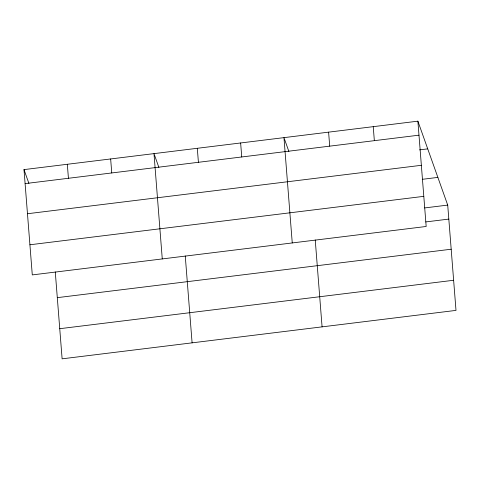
<?xml version="1.0" encoding="UTF-8"?>
<svg xmlns="http://www.w3.org/2000/svg" width="480" height="480" viewBox="0 0 480 480"><rect width="100%" height="100%" fill="white"/><g stroke="black" fill="none" stroke-linecap="round" stroke-linejoin="round"><path stroke-width="0.72" d="M417.882 121.17L426.174 226.476L32.286 274.908L24 169.608L417.882 121.17L447.714 205.092L456 310.392L62.118 358.83L55.278 271.938M25.104 183.606L418.986 135.174M419.544 149.874L427.728 148.866M27.474 213.738L421.356 165.3M422.244 179.322L437.868 177.396M29.916 244.776L423.798 196.344M424.65 207.93L447.714 205.092M425.748 221.928L448.812 219.09M57.3 297.654L451.188 249.222M59.742 328.698L453.63 280.266M288.888 151.488L283.962 137.64L292.254 242.94M158.904 167.466L153.984 153.624L162.27 258.924M24 169.608L28.92 183.45M373.242 126.66L374.346 140.664M328.602 132.15L329.706 146.148M315.24 239.97L322.08 326.862M240.636 142.968L241.74 156.966M197.31 148.296L198.414 162.294M185.256 255.954L192.096 342.846M110.652 158.952L111.756 172.95M67.326 164.28L68.43 178.278"/></g></svg>
